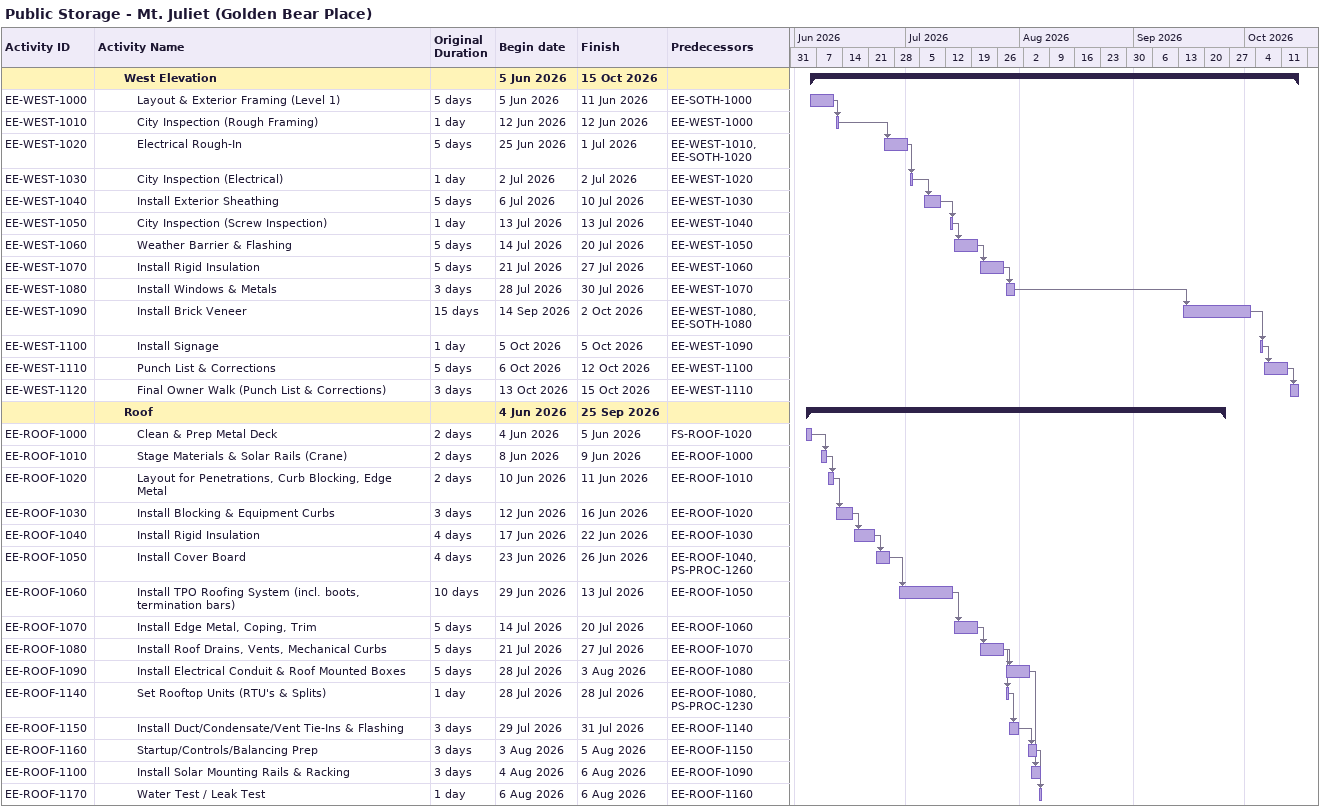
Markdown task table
Public Storage - Mt. Juliet (Golden Bear Place)

| ID | Level | Task | Original duration | Start | Finish | Predecessors |
|---|---|---|---|---|---|---|
|  | 3 | **West Elevation** |  | 2026-06-05 | 2026-10-15 |  |
| EE-WEST-1000 | 4 | Layout & Exterior Framing (Level 1) | 5d | 2026-06-05 | 2026-06-11 | EE-SOTH-1000 |
| EE-WEST-1010 | 4 | City Inspection (Rough Framing) | 1d | 2026-06-12 | 2026-06-12 | EE-WEST-1000 |
| EE-WEST-1020 | 4 | Electrical Rough-In | 5d | 2026-06-25 | 2026-07-01 | EE-WEST-1010, EE-SOTH-1020 |
| EE-WEST-1030 | 4 | City Inspection (Electrical) | 1d | 2026-07-02 | 2026-07-02 | EE-WEST-1020 |
| EE-WEST-1040 | 4 | Install Exterior Sheathing | 5d | 2026-07-06 | 2026-07-10 | EE-WEST-1030 |
| EE-WEST-1050 | 4 | City Inspection (Screw Inspection) | 1d | 2026-07-13 | 2026-07-13 | EE-WEST-1040 |
| EE-WEST-1060 | 4 | Weather Barrier & Flashing | 5d | 2026-07-14 | 2026-07-20 | EE-WEST-1050 |
| EE-WEST-1070 | 4 | Install Rigid Insulation | 5d | 2026-07-21 | 2026-07-27 | EE-WEST-1060 |
| EE-WEST-1080 | 4 | Install Windows & Metals | 3d | 2026-07-28 | 2026-07-30 | EE-WEST-1070 |
| EE-WEST-1090 | 4 | Install Brick Veneer | 15d | 2026-09-14 | 2026-10-02 | EE-WEST-1080, EE-SOTH-1080 |
| EE-WEST-1100 | 4 | Install Signage | 1d | 2026-10-05 | 2026-10-05 | EE-WEST-1090 |
| EE-WEST-1110 | 4 | Punch List & Corrections | 5d | 2026-10-06 | 2026-10-12 | EE-WEST-1100 |
| EE-WEST-1120 | 4 | Final Owner Walk (Punch List & Corrections) | 3d | 2026-10-13 | 2026-10-15 | EE-WEST-1110 |
|  | 3 | **Roof** |  | 2026-06-04 | 2026-09-25 |  |
| EE-ROOF-1000 | 4 | Clean & Prep Metal Deck | 2d | 2026-06-04 | 2026-06-05 | FS-ROOF-1020 |
| EE-ROOF-1010 | 4 | Stage Materials & Solar Rails (Crane) | 2d | 2026-06-08 | 2026-06-09 | EE-ROOF-1000 |
| EE-ROOF-1020 | 4 | Layout for Penetrations, Curb Blocking, Edge Metal | 2d | 2026-06-10 | 2026-06-11 | EE-ROOF-1010 |
| EE-ROOF-1030 | 4 | Install Blocking & Equipment Curbs | 3d | 2026-06-12 | 2026-06-16 | EE-ROOF-1020 |
| EE-ROOF-1040 | 4 | Install Rigid Insulation | 4d | 2026-06-17 | 2026-06-22 | EE-ROOF-1030 |
| EE-ROOF-1050 | 4 | Install Cover Board | 4d | 2026-06-23 | 2026-06-26 | EE-ROOF-1040, PS-PROC-1260 |
| EE-ROOF-1060 | 4 | Install TPO Roofing System (incl. boots, termination bars) | 10d | 2026-06-29 | 2026-07-13 | EE-ROOF-1050 |
| EE-ROOF-1070 | 4 | Install Edge Metal, Coping, Trim | 5d | 2026-07-14 | 2026-07-20 | EE-ROOF-1060 |
| EE-ROOF-1080 | 4 | Install Roof Drains, Vents, Mechanical Curbs | 5d | 2026-07-21 | 2026-07-27 | EE-ROOF-1070 |
| EE-ROOF-1090 | 4 | Install Electrical Conduit & Roof Mounted Boxes | 5d | 2026-07-28 | 2026-08-03 | EE-ROOF-1080 |
| EE-ROOF-1140 | 4 | Set Rooftop Units (RTU's & Splits) | 1d | 2026-07-28 | 2026-07-28 | EE-ROOF-1080, PS-PROC-1230 |
| EE-ROOF-1150 | 4 | Install Duct/Condensate/Vent Tie-Ins & Flashing | 3d | 2026-07-29 | 2026-07-31 | EE-ROOF-1140 |
| EE-ROOF-1160 | 4 | Startup/Controls/Balancing Prep | 3d | 2026-08-03 | 2026-08-05 | EE-ROOF-1150 |
| EE-ROOF-1100 | 4 | Install Solar Mounting Rails & Racking | 3d | 2026-08-04 | 2026-08-06 | EE-ROOF-1090 |
| EE-ROOF-1170 | 4 | Water Test / Leak Test | 1d | 2026-08-06 | 2026-08-06 | EE-ROOF-1160 |
